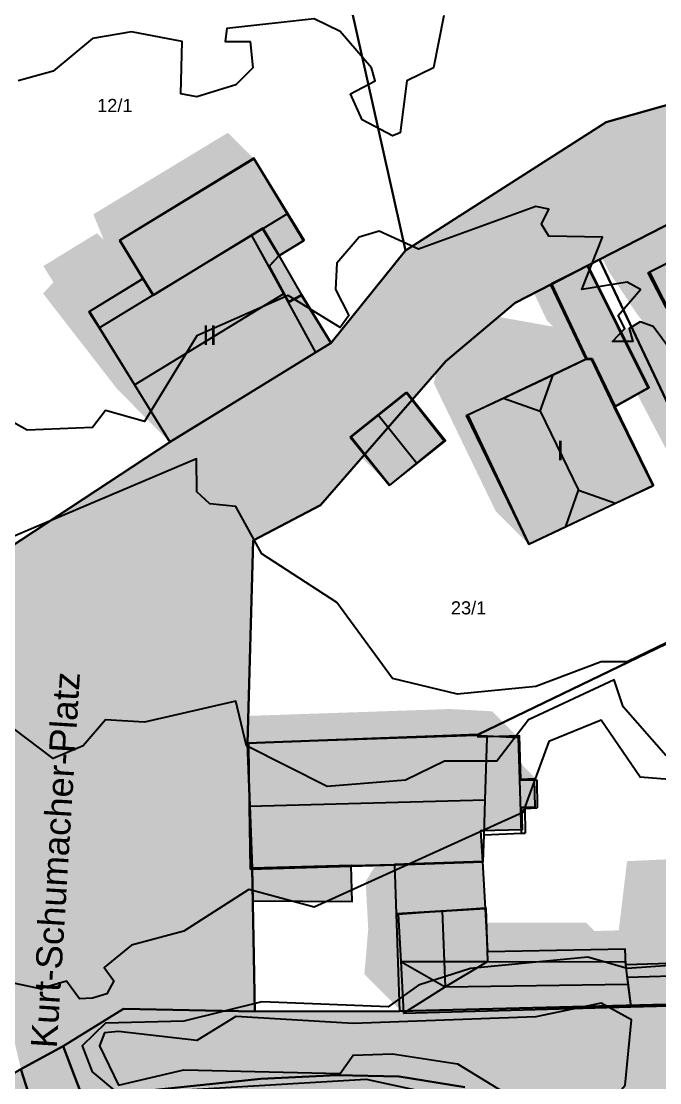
# Model space of a CAD drawing. Header units: millimetres. Extents: x 238 to 3518, y -74 to 2735.
# Drawn here: x 1818 to 1867, y 1502.4 to 1583.8 of the extents above; entities that cross this region are included whole.
import ezdxf
from ezdxf.enums import TextEntityAlignment as Align

# ---------------------------------------------------------------- set-up
doc = ezdxf.new("R2010")
doc.units = ezdxf.units.MM
for name, color, linetype in [('LP_Flurstueck_bez', 7, 'Continuous'), ('LP_Flurstuecke', 8, 'Continuous'), ('LP_Gebaeude_Dachaufsicht', 9, 'Continuous'), ('LP_Gebaeude_Dachschatten', 253, 'Continuous'), ('LP_Gebaeude_F', 254, 'Continuous'), ('LP_Gebaeude_Geschosszahl', 7, 'Continuous'), ('LP_Gebaeude_Schatten', 7, 'Continuous'), ('LP_Gebaeude_U', 7, 'Continuous'), ('LP_Topographie_Hoehenlinien', 8, 'Continuous'), ('LP_Verkehr_Gewaesser', 150, 'Continuous'), ('LP_Verkehr_Strassen', 9, 'Continuous'), ('LP_Verkehr_Strassennamen', 7, 'Continuous')]:
    doc.layers.add(name, color=color, linetype=linetype)
doc.styles.get("Standard").update_dxf_attribs({"font": 'arial.ttf'})

msp = doc.modelspace()

# ---------------------------------------------------------------- hatches: boundary and pattern name
at = {"layer": 'LP_Gebaeude_Dachschatten'}
for points in [[(1836.537, 1567.861), (1838.436, 1569.012), (1835.882, 1573.225), (1825.573, 1566.977), (1827.358, 1564.031), (1828.127, 1562.764)], [(1869.367, 1560.831), (1875.233, 1564.03), (1875.789, 1566.451), (1874.616, 1568.744), (1868.914, 1565.904), (1866.097, 1564.501), (1867.484, 1561.773)], [(1857.836, 1553.884), (1858.818, 1556.67), (1855.019, 1554.881)], [(1860.777, 1547.819), (1857.836, 1553.884), (1855.019, 1554.881), (1852.169, 1553.539), (1856.931, 1543.693), (1859.789, 1545.034)], [(1843.273, 1551.885), (1846.288, 1548.179), (1848.376, 1549.89), (1845.416, 1553.595)], [(1853.612, 1524.077), (1853.757, 1528.825), (1853.762, 1529), (1852.918, 1529.046), (1835.467, 1528.45), (1835.53, 1523.608)], [(1846.954, 1515.323), (1847.147, 1511.678), (1850.555, 1509.745), (1850.309, 1515.569)], [(1847.147, 1511.678), (1847.357, 1507.719), (1850.555, 1509.745)], [(1847.147, 1511.678), (1853.799, 1511.676), (1850.555, 1509.745)]]:
    msp.add_hatch(color=253, dxfattribs=at).paths.add_polyline_path(points)
at = {"layer": 'LP_Gebaeude_F'}
for points in [[(1825.593, 1566.988), (1827.396, 1564.042), (1828.172, 1562.775), (1836.557, 1567.901), (1837.825, 1565.827), (1839.723, 1566.986), (1835.885, 1573.272)], [(1866.214, 1564.533), (1870.323, 1556.418), (1871.263, 1554.564), (1874.947, 1556.211), (1876.965, 1557.373), (1876.031, 1559.238), (1878.797, 1560.862), (1874.693, 1568.906), (1871.649, 1567.424), (1870.541, 1569.699), (1867.85, 1568.279), (1869.026, 1565.956)], [(1823.286, 1561.513), (1829.441, 1551.513), (1841.814, 1559.128), (1839.558, 1562.793), (1838.544, 1562.26), (1837.045, 1564.994), (1837.825, 1565.827), (1836.557, 1567.901), (1828.172, 1562.775), (1827.396, 1564.042)], [(1837.045, 1564.994), (1838.544, 1562.26), (1839.558, 1562.793), (1837.825, 1565.827)], [(1858.701, 1563.637), (1861.419, 1557.899), (1861.818, 1557.905), (1863.588, 1554.249), (1866.189, 1555.701), (1861.523, 1565.047)], [(1852.28, 1553.566), (1856.97, 1543.676), (1866.517, 1548.202), (1863.588, 1554.249), (1861.818, 1557.905), (1861.419, 1557.899)], [(1843.337, 1551.903), (1846.316, 1548.197), (1850.571, 1551.619), (1847.596, 1555.324)], [(1835.394, 1528.421), (1835.744, 1518.851), (1843.341, 1519.047), (1846.65, 1519.132), (1846.787, 1515.343), (1853.649, 1515.743), (1853.425, 1519.353), (1853.278, 1521.739), (1856.467, 1521.809), (1856.437, 1523.529), (1857.437, 1523.533), (1857.405, 1525.682), (1856.337, 1525.654), (1856.247, 1529.003), (1853.089, 1528.883), (1853.081, 1529.093)], [(1835.744, 1518.851), (1835.812, 1516.352), (1843.412, 1516.298), (1843.341, 1519.047)], [(1846.65, 1519.132), (1846.787, 1515.343), (1853.649, 1515.743), (1853.425, 1519.353)], [(1846.787, 1515.343), (1847.055, 1507.891), (1868.526, 1508.41), (1868.566, 1511.555), (1864.389, 1511.437), (1864.355, 1512.639), (1853.828, 1512.425), (1853.649, 1515.743)]]:
    msp.add_hatch(color=254, dxfattribs=at).paths.add_polyline_path(points)
at = {"layer": 'LP_Gebaeude_Schatten'}
for points in [[(1823.858, 1567.531), (1824.358, 1567.031), (1823.573, 1568.977), (1833.882, 1575.225), (1835.882, 1573.225), (1825.573, 1566.977), (1827.358, 1564.031), (1823.238, 1561.509), (1824.009, 1560.268), (1829.43, 1551.537), (1825.43, 1555.537), (1819.719, 1562.902), (1820.509, 1563.768), (1819.738, 1565.009), (1823.858, 1567.531)], [(1865.226, 1561.377), (1863.118, 1564.557), (1861.484, 1567.773), (1861.597, 1569.001), (1864.414, 1570.404), (1864.326, 1570.578), (1867.029, 1571.895), (1870.052, 1573.368), (1874.552, 1568.868), (1871.529, 1567.395), (1870.4, 1569.643), (1869.067, 1568.936), (1867.733, 1568.229), (1868.826, 1566.078), (1868.914, 1565.904), (1866.097, 1564.501), (1867.484, 1561.773), (1869.118, 1558.557), (1870.226, 1556.377), (1867.54, 1554.937), (1873.167, 1544.676), (1868.167, 1549.676), (1865.263, 1555.204), (1866.081, 1555.662), (1863.96, 1559.93), (1865.647, 1560.835), (1865.226, 1561.377)], [(1836.537, 1567.861), (1835.704, 1567.356), (1828.127, 1562.764), (1836.537, 1567.861)], [(1855.632, 1566.571), (1858.433, 1568.013), (1861.433, 1565.013), (1858.632, 1563.571), (1861.34, 1557.857), (1858.818, 1556.67), (1855.019, 1554.881), (1852.169, 1553.539), (1856.931, 1543.693), (1854.431, 1546.193), (1849.669, 1556.039), (1850.519, 1559.381), (1854.318, 1561.17), (1858.84, 1560.357), (1858.34, 1560.857), (1855.632, 1566.571)], [(1838.51, 1562.225), (1837.014, 1564.961), (1837.162, 1565.118), (1839.525, 1562.755), (1838.51, 1562.225)], [(1847.558, 1555.305), (1843.273, 1551.885), (1846.288, 1548.179), (1843.788, 1550.679), (1840.773, 1554.385), (1841.416, 1557.595), (1845.058, 1557.805), (1847.558, 1555.305)], [(1830.03, 1529.108), (1833.467, 1530.45), (1850.918, 1531.046), (1851.762, 1531), (1854.143, 1530.87), (1856.143, 1528.87), (1853.762, 1529), (1852.918, 1529.046), (1835.467, 1528.45), (1835.53, 1523.608), (1835.593, 1518.765), (1832.593, 1521.765), (1830.03, 1529.108)], [(1861.993, 1514.026), (1862.836, 1514.049), (1863.856, 1514.076), (1864.491, 1519.378), (1871.905, 1519.721), (1872.229, 1525.573), (1874.363, 1529.318), (1883.496, 1526.063), (1888.313, 1526.272), (1891.813, 1522.772), (1886.996, 1522.563), (1881.363, 1522.318), (1875.729, 1522.073), (1875.865, 1515.006), (1868.783, 1514.593), (1868.747, 1510.613), (1864.494, 1510.499), (1864.346, 1511.673), (1853.799, 1511.676), (1853.701, 1514.676), (1861.346, 1514.673), (1861.993, 1514.026)], [(1856.25, 1525.588), (1856.204, 1526.988), (1857.579, 1525.613), (1856.25, 1525.588)], [(1853.663, 1515.815), (1846.954, 1515.323), (1847.147, 1511.678), (1847.357, 1507.719), (1844.357, 1510.719), (1844.647, 1514.178), (1844.454, 1517.823), (1845.202, 1519.062), (1846.753, 1519.11), (1849.206, 1519.192), (1850.663, 1518.815), (1853.663, 1515.815)]]:
    msp.add_hatch(color=7, dxfattribs=at).paths.add_polyline_path(points)
at = {"layer": 'LP_Verkehr_Gewaesser'}
for points in [[(1821.258, 1505.194), (1822.175, 1502.768), (1822.576, 1501.706), (1824.934, 1501.939), (1825.878, 1501.605), (1836.415, 1502.681), (1842.251, 1502.986), (1847.03, 1502.883), (1852.059, 1502.061), (1866.186, 1496.482), (1868.844, 1496.384), (1868.764, 1496.125), (1869.032, 1495.167), (1869.287, 1492.067), (1872.464, 1494.252), (1887.524, 1489.532), (1887.671, 1493.5), (1877.975, 1496.839), (1877.329, 1498.244), (1879.455, 1502.944), (1894.9, 1503.875), (1939.14, 1514.949), (1945.631, 1517.339), (1952.438, 1521.618), (1957.744, 1527.183), (1959.707, 1529.241), (1981.908, 1552.365), (1982.608, 1552.985), (1982.326, 1553.465), (1980.238, 1557.395), (1977.89, 1557.429), (1949.701, 1527.981), (1948.361, 1526.582), (1942.759, 1523.135), (1937.448, 1521.252), (1928.746, 1519.065), (1902.349, 1512.432), (1895.249, 1508.837), (1868.521, 1507.915), (1868.526, 1508.41), (1847.055, 1507.891), (1835.957, 1507.86), (1825.874, 1508.054)], [(1581.315, 1526.369), (1603.125, 1503.813), (1608.315, 1498.445), (1612.375, 1494.926), (1618.491, 1490.655), (1621.512, 1489.081), (1668.927, 1470.879), (1673.204, 1470.057), (1677.516, 1470.672), (1698.884, 1477.415), (1698.712, 1478.018), (1710.618, 1478.132), (1715.555, 1477.616), (1724.428, 1474.141), (1727.692, 1473.069), (1733.459, 1472.726), (1733.479, 1472.164), (1733.683, 1472.194), (1759.006, 1475.944), (1786.955, 1473.975), (1787.754, 1474.335), (1788.734, 1474.705), (1792.722, 1476.574), (1808.757, 1490.692), (1808.306, 1491.272), (1819.196, 1499.747), (1818.019, 1503.431), (1814.069, 1501.081), (1807.595, 1495.84), (1795.588, 1484.02), (1794.058, 1482.806), (1790.183, 1480.632), (1790.083, 1481.802), (1784.586, 1481.132), (1781.517, 1480.942), (1757.956, 1480.283), (1749.529, 1479.003), (1736.855, 1477.074), (1732.356, 1476.665), (1728.668, 1477.364), (1714.953, 1482.173), (1712.534, 1482.762), (1707.516, 1482.842), (1699.469, 1482.433), (1697.53, 1482.143), (1695.571, 1481.613), (1677.098, 1475.406), (1674.799, 1474.836), (1672.76, 1474.666), (1669.551, 1474.936), (1653.268, 1481.144), (1622.95, 1492.949), (1621.011, 1493.989), (1619.522, 1495.079), (1616.803, 1497.368), (1613.064, 1500.877), (1606.337, 1507.604), (1584.506, 1529.665), (1584.396, 1529.545)]]:
    msp.add_hatch(color=150, dxfattribs=at).paths.add_polyline_path(points)
at = {"layer": 'LP_Verkehr_Strassen'}
for points in [[(1609.107, 1553.875), (1628.759, 1550.307), (1665.884, 1543.559), (1685.956, 1541.659), (1724.321, 1538.11), (1755.138, 1534.341), (1758.147, 1534.111), (1765.534, 1533.551), (1785.696, 1532.821), (1806.061, 1532.611), (1810.788, 1530.143), (1812.423, 1527.288), (1818.019, 1503.431), (1821.258, 1505.194), (1825.874, 1508.054), (1835.957, 1507.86), (1835.875, 1512.086), (1835.744, 1518.851), (1835.394, 1528.421), (1835.828, 1543.96), (1840.976, 1546.68), (1850.605, 1557.72), (1855.921, 1562.181), (1862.387, 1565.503), (1874.131, 1571.537), (1893.694, 1578.302), (1894.233, 1578.472), (1909.167, 1583.09), (1920.393, 1585.738), (1926.681, 1587.228), (1946.689, 1591.737), (1966.445, 1596.185), (1978.053, 1598.921), (1979.835, 1599.343), (1988.916, 1601.565), (1998.702, 1603.73), (2002.231, 1604.49), (2020.146, 1608.363), (2038.666, 1612.366), (2060.987, 1617.184), (2071.807, 1618.282), (2083.868, 1620.422), (2088.881, 1620.021), (2104.29, 1618.773), (2130.51, 1616.653), (2139.066, 1615.963), (2174.742, 1610.845), (2199.434, 1607.25), (2201.849, 1606.898), (2206.907, 1606.162), (2226.723, 1603.28), (2247.858, 1600.328), (2269.002, 1597.344), (2271.481, 1596.911), (2307.369, 1592.024), (2341.787, 1587.336), (2362.817, 1587.018), (2404.537, 1586.388), (2466.337, 1570.975), (2581.196, 1557.609), (2583.116, 1557.018), (2584.441, 1556.047), (2585.006, 1554.672), (2594.074, 1560.799), (2573.389, 1563.296), (2565.046, 1564.258), (2556.469, 1565.248), (2553.001, 1565.648), (2522.273, 1569.277), (2498.872, 1572.046), (2476.721, 1575.055), (2466.306, 1577.364), (2458.215, 1579.504), (2433.871, 1585.969), (2404.77, 1593.689), (2387.723, 1593.897), (2382.571, 1593.948), (2372.738, 1594.048), (2367.755, 1594.099), (2362.757, 1594.159), (2339.616, 1594.409), (2320.348, 1597.06), (2286.607, 1601.707), (2271.842, 1603.689), (2251.988, 1606.472), (2220.014, 1610.844), (2198.932, 1613.743), (2193.915, 1614.393), (2152.771, 1619.812), (2129.47, 1622.891), (2099.316, 1627.343), (2071.451, 1623.467), (2063.483, 1622.357), (2037.993, 1617.569), (2013.246, 1612.808), (1997.885, 1609.853), (1986.955, 1607.525), (1984.683, 1606.098), (1974.513, 1604.177), (1973.284, 1603.945), (1962.207, 1602.001), (1948.592, 1599.213), (1934.398, 1596.334), (1905.201, 1590.33), (1903.425, 1589.626), (1877.505, 1580.85), (1870.226, 1578.119), (1862.897, 1576.032), (1847.516, 1566.195), (1841.814, 1559.128), (1829.441, 1551.513), (1817.114, 1543.417), (1812.27, 1541.847), (1805.65, 1540.85), (1796.742, 1541.358), (1787.968, 1539.196), (1763.63, 1540.107), (1754.783, 1540.44), (1746.13, 1541.246), (1736.133, 1542.325), (1728.029, 1543.2), (1727.516, 1543.284), (1718.547, 1544.759), (1713.515, 1545.587), (1712.865, 1545.567), (1688.415, 1548.147), (1654.75, 1551.692), (1643.365, 1553.378), (1634.78, 1554.651), (1627.998, 1558.668), (1626.738, 1560.576), (1625.46, 1567.021), (1626.48, 1571.858), (1621.774, 1566.987), (1614.645, 1559.609)], [(1766.14, 1291.438), (1768.598, 1290.068), (1776.096, 1285.89), (1775.666, 1288.689), (1781.684, 1309.93), (1782.034, 1311.2), (1786.702, 1327.703), (1788.102, 1331.352), (1790.181, 1334.421), (1793.38, 1336.27), (1817.001, 1343.317), (1846.711, 1351.267), (1861.29, 1355.324), (1871.552, 1358.18), (1882.037, 1361.098), (1883.433, 1376.661), (1881.221, 1380.314), (1879.102, 1383.814), (1876.046, 1396.52), (1875.181, 1414.226), (1875.935, 1421.098), (1877.689, 1424.751), (1880.067, 1429.705), (1868.974, 1431.63), (1866.718, 1437.05), (1863.463, 1440.467), (1865.724, 1461.355), (1867.383, 1470.401), (1869.287, 1492.067), (1869.032, 1495.167), (1868.764, 1496.125), (1868.844, 1496.384), (1866.186, 1496.482), (1852.059, 1502.061), (1847.03, 1502.883), (1842.251, 1502.986), (1836.415, 1502.681), (1825.878, 1501.605), (1824.934, 1501.939), (1822.576, 1501.706), (1822.175, 1502.768), (1821.258, 1505.194), (1818.019, 1503.431), (1819.196, 1499.747), (1826.202, 1498.35), (1829.812, 1499.643), (1837.149, 1500.255), (1844.293, 1499.099), (1846.329, 1498.325), (1849.007, 1497.137), (1863.617, 1490.651), (1865.533, 1488.499), (1866.518, 1485.836), (1866.332, 1482.28), (1860.582, 1440.621), (1862.442, 1436.065), (1867.405, 1424.478), (1846.901, 1428.587), (1833.644, 1431.194), (1816.427, 1434.56), (1815.992, 1431.071), (1817.452, 1430.712), (1838.597, 1425.724), (1839.73, 1425.45), (1839.903, 1426.723), (1864.489, 1421.785), (1870.46, 1417.816), (1869.598, 1405.861), (1874.475, 1383.977), (1876.997, 1371.672), (1876.952, 1368.928), (1874.24, 1365.597), (1870.222, 1363.602), (1861.621, 1360.635), (1850.289, 1357.79), (1815.72, 1349.901), (1793.222, 1341.85), (1786.195, 1338.489), (1779.295, 1333.001), (1780.075, 1327.963), (1777.045, 1311.752), (1777.599, 1311.553), (1774.372, 1299.935), (1771.374, 1294.356), (1769.093, 1292.168)]]:
    msp.add_hatch(color=9, dxfattribs=at).paths.add_polyline_path(points)

# ---------------------------------------------------------------- linework, layer by layer
at = {"layer": 'LP_Flurstuecke', "color": 8}
for points in [[(1790.886, 1655.023), (1798.562, 1624.885), (1799.522, 1621.116), (1808.068, 1587.449), (1840.872, 1595.931), (1847.516, 1566.195), (1862.897, 1576.032), (1870.226, 1578.119), (1877.505, 1580.85), (1903.425, 1589.626), (1905.201, 1590.33), (1934.398, 1596.334), (1931.999, 1613.717), (1931.179, 1620.443), (1929.973, 1630.293), (1929.85, 1631.27), (1928.842, 1638.361), (1921.963, 1686.696), (1921.823, 1687.685)], [(1808.068, 1587.449), (1809.854, 1578.753), (1817.114, 1543.417), (1829.441, 1551.513), (1841.814, 1559.128), (1847.516, 1566.195), (1840.872, 1595.931)], [(1862.387, 1565.503), (1874.686, 1539.51), (1887.534, 1545.296), (1874.131, 1571.537)], [(1835.394, 1528.421), (1853.081, 1529.093), (1874.686, 1539.51), (1862.387, 1565.503), (1855.921, 1562.181), (1850.605, 1557.72), (1840.976, 1546.68), (1835.828, 1543.96)], [(1835.394, 1528.421), (1835.744, 1518.851), (1835.875, 1512.086), (1835.957, 1507.86), (1847.055, 1507.891), (1868.526, 1508.41), (1868.521, 1507.915), (1895.249, 1508.837), (1902.349, 1512.432), (1928.746, 1519.065), (1927.716, 1522.251), (1916.574, 1556.7), (1902.45, 1551.033), (1902.01, 1550.853), (1887.534, 1545.296), (1874.686, 1539.51), (1853.081, 1529.093)]]:
    msp.add_lwpolyline(points, close=True, dxfattribs=at)
for points in [[(1934.398, 1596.334), (1905.201, 1590.33), (1903.425, 1589.626), (1877.505, 1580.85), (1870.226, 1578.119), (1862.897, 1576.032), (1847.516, 1566.195), (1841.814, 1559.128), (1829.441, 1551.513), (1817.114, 1543.417), (1812.27, 1541.847), (1805.65, 1540.85), (1796.742, 1541.358), (1787.968, 1539.196), (1763.63, 1540.107), (1754.783, 1540.44), (1746.13, 1541.246), (1736.133, 1542.325), (1728.029, 1543.2), (1727.516, 1543.284), (1718.547, 1544.759), (1713.515, 1545.587), (1712.865, 1545.567), (1688.415, 1548.147)], [(1818.019, 1503.431), (1821.258, 1505.194), (1825.874, 1508.054), (1835.957, 1507.86), (1835.875, 1512.086), (1835.744, 1518.851), (1835.394, 1528.421), (1835.828, 1543.96), (1840.976, 1546.68), (1850.605, 1557.72), (1855.921, 1562.181), (1862.387, 1565.503), (1874.131, 1571.537), (1893.694, 1578.302), (1894.233, 1578.472), (1909.167, 1583.09), (1920.393, 1585.738), (1926.681, 1587.228)], [(1928.746, 1519.065), (1902.349, 1512.432), (1895.249, 1508.837), (1868.521, 1507.915), (1868.526, 1508.41), (1847.055, 1507.891), (1835.957, 1507.86), (1825.874, 1508.054), (1821.258, 1505.194), (1822.175, 1502.768), (1822.576, 1501.706)], [(1822.576, 1501.706), (1822.175, 1502.768), (1821.258, 1505.194), (1818.019, 1503.431), (1819.196, 1499.747)], [(1819.196, 1499.747), (1818.019, 1503.431), (1814.069, 1501.081)], [(1825.878, 1501.605), (1836.415, 1502.681), (1842.251, 1502.986), (1847.03, 1502.883), (1852.059, 1502.061)], [(1852.059, 1502.061), (1847.03, 1502.883), (1842.251, 1502.986), (1836.415, 1502.681), (1825.878, 1501.605)]]:
    msp.add_lwpolyline(points, dxfattribs=at)
at = {"layer": 'LP_Gebaeude_Dachaufsicht', "color": 9}
for p, q in [((1825.573, 1566.977, 76.255), (1835.882, 1573.225, 76.255)), ((1835.882, 1573.225, 76.255), (1838.436, 1569.012, 78.586)), ((1836.537, 1567.861, 78.586), (1838.436, 1569.012, 78.586)), ((1838.436, 1569.012, 78.586), (1839.691, 1566.94, 78.586)), ((1828.127, 1562.764, 78.586), (1836.537, 1567.861, 78.586)), ((1835.704, 1567.356, 78.652), (1836.537, 1567.861, 78.652)), ((1836.537, 1567.861, 78.652), (1837.793, 1565.789, 78.652)), ((1836.537, 1567.861, 78.586), (1837.793, 1565.789, 78.586)), ((1825.573, 1566.977, 76.255), (1827.358, 1564.031, 77.885)), ((1828.127, 1562.764, 78.652), (1835.704, 1567.356, 78.652)), ((1835.704, 1567.356, 78.652), (1837.014, 1564.961, 78.652)), ((1835.704, 1567.356, 78.652), (1838.159, 1562.868, 83.332)), ((1837.793, 1565.789, 78.586), (1839.691, 1566.94, 78.586)), ((1866.097, 1564.501, 79.449), (1868.914, 1565.904, 79.449)), ((1837.014, 1564.961, 78.652), (1837.793, 1565.789, 78.652)), ((1858.632, 1563.571, 76.838), (1861.433, 1565.013, 76.838)), ((1861.433, 1565.013, 76.838), (1866.081, 1555.662, 76.838)), ((1866.097, 1564.501, 79.449), (1867.484, 1561.773, 81.894)), ((1823.238, 1561.509, 78.652), (1827.358, 1564.031, 78.652)), ((1827.358, 1564.031, 77.885), (1828.127, 1562.764, 78.586)), ((1827.358, 1564.031, 78.652), (1828.127, 1562.764, 78.652)), ((1858.632, 1563.571, 76.838), (1861.34, 1557.857, 76.838)), ((1824.009, 1560.268, 78.652), (1828.127, 1562.764, 78.652)), ((1826.719, 1555.902, 83.332), (1838.159, 1562.868, 83.332)), ((1838.159, 1562.868, 83.332), (1840.613, 1558.379, 78.652)), ((1838.51, 1562.225, 78.652), (1839.525, 1562.755, 78.652)), ((1839.525, 1562.755, 78.652), (1841.772, 1559.088, 78.652)), ((1838.51, 1562.225, 78.652), (1840.613, 1558.379, 78.652)), ((1823.238, 1561.509, 78.652), (1824.009, 1560.268, 78.652)), ((1824.009, 1560.268, 78.652), (1826.719, 1555.902, 83.332)), ((1840.613, 1558.379, 78.652), (1841.772, 1559.088, 78.652)), ((1829.43, 1551.537, 78.652), (1840.613, 1558.379, 78.652)), ((1858.818, 1556.67, 78.946), (1861.34, 1557.857, 76.368)), ((1861.34, 1557.857, 76.368), (1861.739, 1557.866, 76.032)), ((1861.34, 1557.857, 76.838), (1861.739, 1557.866, 76.838)), ((1861.739, 1557.866, 76.032), (1863.486, 1554.209, 76.058)), ((1861.739, 1557.866, 76.838), (1863.486, 1554.209, 76.838)), ((1855.019, 1554.881, 78.946), (1858.818, 1556.67, 78.946)), ((1857.836, 1553.884, 80.889), (1858.818, 1556.67, 78.946)), ((1826.719, 1555.902, 83.332), (1829.43, 1551.537, 78.652)), ((1863.486, 1554.209, 76.838), (1866.081, 1555.662, 76.838)), ((1845.416, 1553.595, 78.376), (1847.558, 1555.305, 76.215)), ((1847.558, 1555.305, 76.215), (1850.464, 1551.6, 76.215)), ((1852.169, 1553.539, 76.032), (1855.019, 1554.881, 78.946)), ((1855.019, 1554.881, 78.946), (1857.836, 1553.884, 80.889)), ((1857.836, 1553.884, 80.889), (1860.777, 1547.819, 80.889)), ((1863.486, 1554.209, 76.058), (1866.457, 1548.162, 76.032)), ((1843.273, 1551.885, 76.215), (1845.416, 1553.595, 78.376)), ((1845.416, 1553.595, 78.376), (1848.376, 1549.89, 78.376)), ((1852.169, 1553.539, 76.032), (1856.931, 1543.693, 76.032)), ((1843.273, 1551.885, 76.215), (1846.288, 1548.179, 76.215)), ((1848.376, 1549.89, 78.376), (1850.464, 1551.6, 76.215)), ((1846.288, 1548.179, 76.215), (1848.376, 1549.89, 78.376)), ((1863.599, 1546.821, 78.946), (1866.457, 1548.162, 76.032)), ((1859.789, 1545.034, 78.946), (1860.777, 1547.819, 80.889)), ((1860.777, 1547.819, 80.889), (1863.599, 1546.821, 78.946)), ((1859.789, 1545.034, 78.946), (1863.599, 1546.821, 78.946)), ((1856.931, 1543.693, 76.032), (1859.789, 1545.034, 78.946)), ((1835.467, 1528.45, 74.108), (1852.918, 1529.046, 73.862)), ((1852.918, 1529.046, 73.862), (1853.762, 1529, 73.926)), ((1853.612, 1524.077, 74.108), (1853.757, 1528.825, 74.108)), ((1853.612, 1524.077, 79.041), (1853.757, 1528.825, 74.108)), ((1853.757, 1528.825, 74.108), (1853.762, 1529, 73.926)), ((1853.757, 1528.825, 74.108), (1853.762, 1529, 74.108)), ((1853.762, 1529, 74.108), (1856.143, 1528.87, 74.108)), ((1856.143, 1528.87, 74.108), (1856.25, 1525.588, 74.108)), ((1835.467, 1528.45, 74.108), (1835.53, 1523.608, 79.041)), ((1856.25, 1525.588, 72.744), (1857.579, 1525.613, 72.744)), ((1856.25, 1525.588, 74.108), (1856.383, 1521.522, 74.108)), ((1856.25, 1525.588, 72.744), (1856.383, 1521.522, 72.744)), ((1857.579, 1525.613, 72.744), (1857.593, 1523.459, 72.744)), ((1835.53, 1523.608, 79.041), (1853.612, 1524.077, 79.041)), ((1835.53, 1523.608, 79.041), (1835.593, 1518.765, 74.108)), ((1853.531, 1521.404, 74.108), (1853.612, 1524.077, 74.108)), ((1853.531, 1521.404, 76.261), (1853.612, 1524.077, 79.041)), ((1856.643, 1523.413, 72.744), (1857.593, 1523.459, 72.744)), ((1856.643, 1523.413, 72.744), (1856.675, 1521.534, 72.744)), ((1853.468, 1519.333, 74.108), (1853.531, 1521.404, 76.261)), ((1853.531, 1521.404, 74.108), (1856.383, 1521.522, 74.108)), ((1856.383, 1521.522, 72.744), (1856.675, 1521.534, 72.744)), ((1835.593, 1518.765, 74.108), (1846.753, 1519.11, 74.098)), ((1846.753, 1519.11, 74.098), (1853.468, 1519.333, 74.108)), ((1846.954, 1515.323, 73.488), (1850.309, 1515.569, 76.057)), ((1850.309, 1515.569, 76.057), (1853.663, 1515.815, 73.488)), ((1850.309, 1515.569, 76.057), (1850.555, 1509.745, 76.057)), ((1853.663, 1515.815, 73.488), (1853.799, 1511.676, 73.488)), ((1846.954, 1515.323, 73.488), (1847.147, 1511.678, 73.488)), ((1847.147, 1511.678, 73.488), (1853.799, 1511.676, 73.488)), ((1847.147, 1511.678, 73.488), (1847.357, 1507.719, 73.488)), ((1847.147, 1511.678, 73.488), (1850.555, 1509.745, 76.057)), ((1850.555, 1509.745, 76.057), (1853.799, 1511.676, 73.488)), ((1853.799, 1511.676, 73.488), (1864.346, 1511.673, 73.488)), ((1864.346, 1511.673, 73.488), (1864.564, 1509.941, 76.057)), ((1864.494, 1510.499, 73.488), (1868.747, 1510.613, 73.488)), ((1850.555, 1509.745, 76.057), (1864.564, 1509.941, 76.057)), ((1864.494, 1510.499, 73.488), (1864.783, 1508.208, 73.488)), ((1864.564, 1509.941, 76.057), (1864.783, 1508.208, 73.488)), ((1847.357, 1507.719, 73.488), (1850.555, 1509.745, 76.057)), ((1847.357, 1507.719, 73.488), (1864.783, 1508.208, 73.488)), ((1864.783, 1508.208, 73.488), (1868.719, 1508.319, 73.488))]:
    msp.add_line(p, q, dxfattribs=at)
at = {"layer": 'LP_Gebaeude_U', "color": 7}
for points in [[(1825.593, 1566.988), (1827.396, 1564.042), (1828.172, 1562.775), (1836.557, 1567.901), (1837.825, 1565.827), (1839.723, 1566.986), (1835.885, 1573.272)], [(1866.214, 1564.533), (1870.323, 1556.418), (1871.263, 1554.564), (1874.947, 1556.211), (1876.965, 1557.373), (1876.031, 1559.238), (1878.797, 1560.862), (1874.693, 1568.906), (1871.649, 1567.424), (1870.541, 1569.699), (1867.85, 1568.279), (1869.026, 1565.956)], [(1823.286, 1561.513), (1829.441, 1551.513), (1841.814, 1559.128), (1839.558, 1562.793), (1838.544, 1562.26), (1837.045, 1564.994), (1837.825, 1565.827), (1836.557, 1567.901), (1828.172, 1562.775), (1827.396, 1564.042)], [(1837.045, 1564.994), (1838.544, 1562.26), (1839.558, 1562.793), (1837.825, 1565.827)], [(1858.701, 1563.637), (1861.419, 1557.899), (1861.818, 1557.905), (1863.588, 1554.249), (1866.189, 1555.701), (1861.523, 1565.047)], [(1852.28, 1553.566), (1856.97, 1543.676), (1866.517, 1548.202), (1863.588, 1554.249), (1861.818, 1557.905), (1861.419, 1557.899)], [(1843.337, 1551.903), (1846.316, 1548.197), (1850.571, 1551.619), (1847.596, 1555.324)], [(1835.394, 1528.421), (1835.744, 1518.851), (1843.341, 1519.047), (1846.65, 1519.132), (1846.787, 1515.343), (1853.649, 1515.743), (1853.425, 1519.353), (1853.278, 1521.739), (1856.467, 1521.809), (1856.437, 1523.529), (1857.437, 1523.533), (1857.405, 1525.682), (1856.337, 1525.654), (1856.247, 1529.003), (1853.089, 1528.883), (1853.081, 1529.093)], [(1835.744, 1518.851), (1835.812, 1516.352), (1843.412, 1516.298), (1843.341, 1519.047)], [(1846.65, 1519.132), (1846.787, 1515.343), (1853.649, 1515.743), (1853.425, 1519.353)], [(1846.787, 1515.343), (1847.055, 1507.891), (1868.526, 1508.41), (1868.566, 1511.555), (1864.389, 1511.437), (1864.355, 1512.639), (1853.828, 1512.425), (1853.649, 1515.743)]]:
    msp.add_lwpolyline(points, close=True, dxfattribs=at)
at = {"layer": 'LP_Topographie_Hoehenlinien', "color": 8}
for points in [[(1850.436, 1584.217), (1849.645, 1580.217), (1847.618, 1579.217), (1847.086, 1575.217), (1846.498, 1575.004), (1844.184, 1576.217), (1843.279, 1578.217), (1845.169, 1579.217), (1844.898, 1580.217), (1842.498, 1582.984), (1840.499, 1583.957), (1833.805, 1583.217), (1833.688, 1582.217), (1835.585, 1582.217), (1835.79, 1580.217), (1834.499, 1578.894), (1831.5, 1577.982), (1830.284, 1578.217), (1830.39, 1582.217), (1826.501, 1582.965), (1823.501, 1582.451), (1820.501, 1579.941), (1817.808, 1579.217)], [(1868.495, 1557.685), (1866.495, 1560.376), (1865.495, 1560.723), (1864.654, 1560.217), (1864.924, 1559.217), (1863.389, 1559.217), (1864.327, 1560.217), (1863.82, 1561.217), (1865.533, 1563.217), (1864.495, 1563.776), (1861.024, 1563.217), (1862.604, 1567.217), (1858.496, 1567.297), (1857.935, 1568.217), (1858.496, 1569.373), (1857.496, 1569.563), (1848.497, 1566.293), (1845.498, 1567.671), (1843.943, 1567.217), (1842.236, 1565.217), (1842.149, 1563.217), (1843.155, 1561.217), (1842.498, 1560.292), (1838.499, 1562.758), (1831.5, 1559.658), (1827.5, 1553.093), (1824.501, 1553.934), (1823.501, 1552.632), (1818.502, 1552.418), (1815.502, 1554.093)], [(1927.487, 1526.572), (1926.487, 1528.124), (1921.024, 1538.217), (1921.716, 1541.217), (1920.822, 1543.217), (1917.943, 1547.217), (1918.588, 1551.217), (1915.488, 1555.326), (1892.491, 1547.333), (1880.493, 1540.181), (1874.494, 1539.491), (1864.495, 1534.674), (1862.496, 1534.666), (1857.496, 1532.775), (1851.497, 1532.18), (1846.498, 1533.396), (1842.25, 1539.217), (1836.499, 1542.948), (1834.499, 1546.582), (1832.5, 1546.788), (1831.5, 1547.692), (1831.48, 1550.217), (1817.315, 1544.217)], [(1867.495, 1527.46), (1864.196, 1531.218), (1863.495, 1533.286), (1856.94, 1530.218), (1854.497, 1527.043), (1850.497, 1527.038), (1847.498, 1525.582), (1841.498, 1525.096), (1835.306, 1528.218), (1834.499, 1531.646), (1827.5, 1530.031), (1824.501, 1530.227), (1822.793, 1528.218), (1820.501, 1527.253), (1816.502, 1530.275)], [(1889.826, 1500.218), (1885.033, 1503.218), (1886.168, 1507.218), (1885.698, 1512.218), (1880.365, 1516.218), (1877.15, 1523.218), (1873.136, 1525.218), (1865.495, 1525.832), (1862.496, 1530.179), (1858.496, 1528.546), (1856.496, 1523.125), (1840.499, 1515.846), (1835.499, 1517.213), (1830.5, 1514.01), (1826.501, 1512.931), (1824.392, 1511.218), (1825.154, 1510.218), (1824.602, 1509.218), (1823.501, 1508.881), (1822.501, 1508.822), (1821.501, 1510.189), (1819.501, 1509.596), (1816.502, 1510.221)], [(1880.507, 1501.218), (1880.665, 1510.218), (1875.494, 1513.862), (1872.494, 1513.55), (1868.495, 1511.421), (1864.495, 1511.163), (1861.496, 1512.018), (1852.497, 1511.143), (1848.497, 1509.862), (1846.185, 1508.218), (1836.499, 1508.588), (1830.5, 1507.111), (1824.501, 1506.951), (1822.704, 1505.218), (1823.487, 1503.218), (1825.501, 1501.552), (1844.498, 1502.668), (1848.497, 1501.799)], [(1863.495, 1501.201), (1864.339, 1502.218), (1864.829, 1507.218), (1862.496, 1508.493), (1857.496, 1507.443), (1843.498, 1506.944), (1834.499, 1507.466), (1831.5, 1505.634), (1825.501, 1506.33), (1824.438, 1506.218), (1824.045, 1505.218), (1825.501, 1502.197), (1830.5, 1503.385), (1842.498, 1503.1), (1843.498, 1504.505), (1846.498, 1504.603), (1851.497, 1503.836), (1855.497, 1501.389), (1863.495, 1501.201)]]:
    msp.add_lwpolyline(points, dxfattribs=at)

# ---------------------------------------------------------------- texts
at = {"layer": 'LP_Flurstueck_bez', "color": 7}
for s, p in [('12/1', (1825.22, 1577.323)), ('23/1', (1852.344, 1538.804))]:
    msp.add_text(s, height=1, dxfattribs=at).set_placement(p, align=Align.MIDDLE_CENTER)
at = {"layer": 'LP_Gebaeude_Geschosszahl', "color": 7}
for s, p in [('II', (1832.487, 1559.714)), ('I', (1859.381, 1550.866))]:
    msp.add_text(s, height=1.5, dxfattribs=at).set_placement(p, align=Align.MIDDLE_CENTER)
at = {"layer": 'LP_Verkehr_Strassennamen', "color": 7}
msp.add_text('Kurt-Schumacher-Platz', height=2, rotation=86.45245, dxfattribs=at).set_placement((1820.661, 1519.475), align=Align.MIDDLE_CENTER)

doc.saveas('drawing.dxf')
